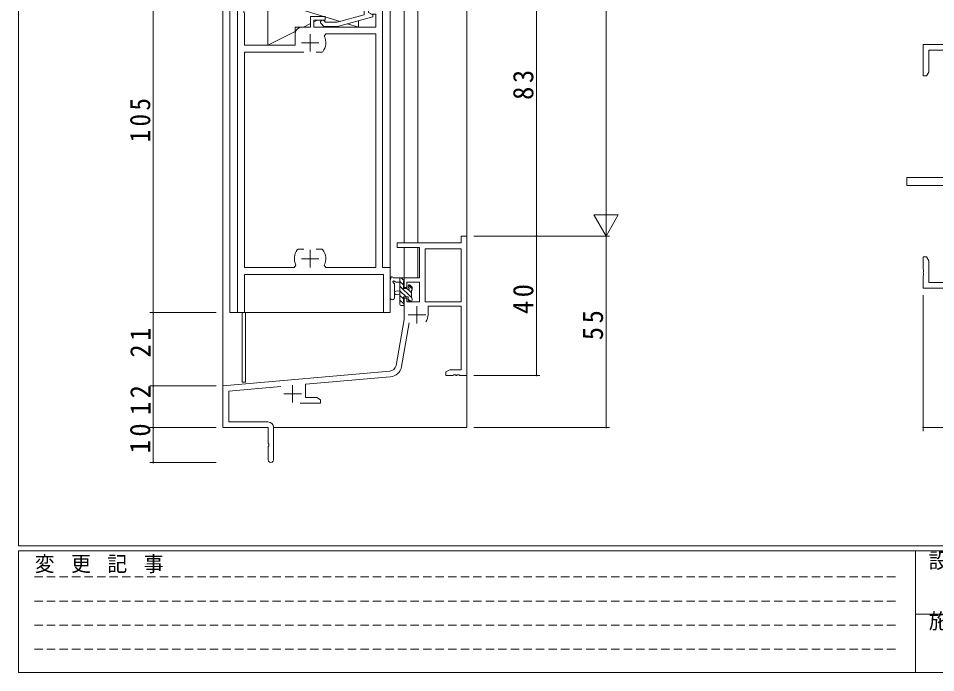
# Model space of a CAD drawing. Units: millimetres, scale not verified. Extents: x -594 to 199, y -420 to 144.
# Drawn here: x -591.2 to -327.8, y -420 to -232.1 of the extents above; entities that cross this region are included whole.
import ezdxf

# ---------------------------------------------------------------- set-up
doc = ezdxf.new("R2010")
doc.units = ezdxf.units.MM
doc.header["$LTSCALE"] = 2
doc.linetypes.add('DASHED1', pattern=[1.8, 1.2, -0.6])
for name, color, linetype, lineweight in [('0-1_YKK_ZWAK', 7, 'Continuous', 9), ('0-3_YKK_12', 2, 'Continuous', 9), ('0-4_YKK_D', 6, 'Continuous', 9), ('0-6_YKK_13', 4, 'Continuous', 9), ('0-7_YKK_11', 7, 'Continuous', 9)]:
    doc.layers.add(name, color=color, linetype=linetype, lineweight=lineweight)
doc.styles.add('ＭＳ ゴシック', font='')
doc.styles.get('ＭＳ ゴシック').set_extended_font_data('MS Gothic')

msp = doc.modelspace()

# ---------------------------------------------------------------- linework, layer by layer
at = {"layer": '0-1_YKK_ZWAK'}
for p, q in [((-591.2, -383.6), (-591.2, 141.4)), ((178.8, -383.6), (-591.2, -383.6)), ((-591.2, -420), (-591.2, -385)), ((141, -385), (-591.2, -385)), ((-333.6, -385), (-333.6, -420)), ((-333.6, -403.199), (-204.8, -403.199)), ((-591.2, -420), (141, -420))]:
    msp.add_line(p, q, dxfattribs=at)
at = {"layer": '0-1_YKK_ZWAK', "linetype": 'DASHED1'}
for p, q in [((-586.601, -392.512), (-338.409, -392.512)), ((-586.601, -399.441), (-338.409, -399.441)), ((-586.601, -406.37), (-338.409, -406.37)), ((-586.601, -413.298), (-338.409, -413.298))]:
    msp.add_line(p, q, dxfattribs=at)
at = {"layer": '0-3_YKK_12'}
for p, q in [((-532.443, 114.356), (-532.443, -349.644)), ((-462.443, 114.356), (-462.443, -349.644)), ((-530.443, 78.356), (-530.443, -316.644)), ((-484.443, 78.356), (-484.443, -316.644)), ((-480.443, 69.356), (-480.443, -296.644)), ((-476.543, 69.356), (-476.543, -296.644)), ((-480.443, -297.944), (-480.443, -306.644)), ((-476.543, -297.944), (-476.543, -306.644)), ((-476.543, -306.644), (-480.443, -306.644)), ((-530.443, -316.644), (-484.443, -316.644)), ((-526.943, -316.644), (-526.943, -336.644)), ((-525.943, -316.644), (-525.943, -336.644)), ((-525.943, -336.644), (-526.943, -336.644)), ((-519.743, -349.644), (-532.443, -349.644)), ((-462.443, -349.644), (-517.943, -349.644))]:
    msp.add_line(p, q, dxfattribs=at)
at = {"layer": '0-4_YKK_D'}
for p, q in [((-422.443, 77.356), (-422.443, -287.644)), ((-552.443, -211.644), (-552.443, -316.644)), ((-442.443, -211.644), (-442.443, -294.644)), ((-422.443, -294.644), (-422.443, -282.52)), ((-422.443, -294.644), (-425.943, -288.582)), ((-418.943, -288.582), (-425.943, -288.582)), ((-422.443, -294.644), (-418.943, -288.582)), ((-460.443, -294.644), (-421.443, -294.644)), ((-460.443, -294.644), (-441.443, -294.644)), ((-460.443, -294.644), (-441.443, -294.644)), ((-460.443, -294.644), (-421.443, -294.644)), ((-442.443, -294.644), (-442.443, -334.644)), ((-422.443, -294.644), (-422.443, -349.644)), ((-331.443, -311.644), (-331.443, -350.644)), ((-534.443, -316.644), (-553.443, -316.644)), ((-534.443, -316.644), (-553.443, -316.644)), ((-552.443, -316.644), (-552.443, -337.644)), ((-460.443, -334.644), (-441.443, -334.644)), ((-534.443, -337.644), (-553.443, -337.644)), ((-534.443, -337.644), (-553.443, -337.644)), ((-552.443, -337.644), (-552.443, -349.644)), ((-534.443, -349.644), (-553.443, -349.644)), ((-534.443, -349.644), (-553.443, -349.644)), ((-552.443, -349.644), (-552.443, -359.644)), ((-460.443, -349.644), (-421.443, -349.644)), ((-306.443, -349.644), (-331.443, -349.644)), ((-534.443, -359.644), (-553.443, -359.644))]:
    msp.add_line(p, q, dxfattribs=at)
for centre, start, end in [((-442.443, -294.644), 90, 270), ((-442.443, -294.644), 90, 270), ((-442.443, -294.644), 270, 90), ((-442.443, -294.644), 270, 90), ((-552.443, -316.644), 90, 270), ((-552.443, -316.644), 90, 270), ((-552.443, -316.644), 270, 90), ((-552.443, -316.644), 270, 90), ((-442.443, -334.644), 90, 270), ((-442.443, -334.644), 270, 90), ((-552.443, -337.644), 90, 270), ((-552.443, -337.644), 90, 270), ((-552.443, -337.644), 270, 90), ((-552.443, -337.644), 270, 90), ((-552.443, -349.644), 90, 270), ((-552.443, -349.644), 90, 270), ((-552.443, -349.644), 270, 90), ((-552.443, -349.644), 270, 90), ((-422.443, -349.644), 90, 270), ((-422.443, -349.644), 270, 90), ((-331.443, -349.644), 0, 180), ((-331.443, -349.644), 180, 0), ((-552.443, -359.644), 90, 270), ((-552.443, -359.644), 270, 90)]:
    msp.add_arc(centre, 0.106, start, end, dxfattribs=at)
at = {"layer": '0-6_YKK_13'}
for p, q in [((-498.843, -233.013), (-519.543, -226.644)), ((-509.3, -234.644), (-507.343, -233.65)), ((-506.343, -233.143), (-505.361, -232.644)), ((-493.543, -234.644), (-496.684, -233.677)), ((-519.543, -239.844), (-511.743, -235.884)), ((-311.373, -277.844), (-336.073, -277.844)), ((-484.443, -312.372), (-484.443, -307.21)), ((-480.743, -306.644), (-483.423, -306.644)), ((-482.823, -307.844), (-481.643, -307.844)), ((-481.643, -306.644), (-481.643, -314.244)), ((-480.643, -308.66), (-481.643, -307.66)), ((-480.443, -307.513), (-481.312, -306.644)), ((-480.643, -309.744), (-480.643, -307.744)), ((-480.443, -307.544), (-480.443, -306.944)), ((-483.243, -312.372), (-483.24, -308.411)), ((-481.643, -310.344), (-482.787, -310.446)), ((-478.343, -312.307), (-481.643, -309.007)), ((-479.853, -312.144), (-481.643, -310.355)), ((-479.704, -309.744), (-480.643, -309.744)), ((-478.343, -310.96), (-479.322, -309.981)), ((-479.243, -308.944), (-479.243, -309.283)), ((-478.143, -309.813), (-479.187, -308.769)), ((-478.23, -309.232), (-478.73, -308.732)), ((-478.343, -312.344), (-478.343, -310.244)), ((-478.143, -310.044), (-478.143, -309.444)), ((-481.643, -311.544), (-482.787, -311.442)), ((-480.643, -312.702), (-481.643, -311.702)), ((-480.443, -314.249), (-481.643, -313.049)), ((-480.643, -312.144), (-479.243, -312.144)), ((-480.643, -313.444), (-480.643, -312.144)), ((-479.243, -312.144), (-479.243, -313.044)), ((-478.653, -313.344), (-479.243, -312.755)), ((-478.943, -313.344), (-478.443, -313.344)), ((-478.147, -312.503), (-478.302, -312.348)), ((-478.143, -313.044), (-478.143, -312.544)), ((-481.343, -314.544), (-480.743, -314.544)), ((-480.443, -314.244), (-480.443, -313.644))]:
    msp.add_line(p, q, dxfattribs=at)
for points in [[(-507.643, -234.644), (-511.743, -234.644), (-511.743, -239.844), (-519.543, -239.844), (-519.543, -226.644)], [(-493.543, -232.835), (-493.543, -234.644), (-506.043, -234.644)], [(-336.073, -277.844), (-336.073, -280.144), (-311.373, -280.144)]]:
    msp.add_lwpolyline(points, dxfattribs=at)
for centre, radius, start, end in [((-484.143, -307.21), 0.3, 130.52878, 180), ((-484.533, -306.754), 0.3, 310.52878, 10.52878), ((-483.943, -306.644), 0.3, 30, 190.52878), ((-483.423, -306.344), 0.3, 210, 270), ((-483.343, -307.844), 0.3, 30, 250.81024), ((-483.54, -308.411), 0.3, 359.95976, 70.81024), ((-482.823, -307.544), 0.3, 210, 270), ((-480.743, -306.944), 0.3, 0, 90), ((-480.643, -307.544), 0.2, 270, 0), ((-482.743, -310.944), 0.5, 95.09206, 264.90793), ((-479.704, -310.044), 0.3, 33.05573, 90), ((-479.243, -309.744), 0.25, 213.05573, 56.94426), ((-478.943, -308.944), 0.3, 45, 180), ((-478.943, -309.283), 0.3, 180, 236.94426), ((-478.343, -310.044), 0.2, 270, 0), ((-478.443, -309.444), 0.3, 0, 45), ((-483.843, -312.372), 0.6, 179.95976, 359.95976), ((-478.943, -313.044), 0.3, 180, 270), ((-478.443, -313.044), 0.3, 270, 0), ((-478.343, -312.544), 0.2, 0, 90), ((-481.343, -314.244), 0.3, 180, 270), ((-480.743, -314.244), 0.3, 270, 0), ((-480.643, -313.644), 0.2, 0, 90)]:
    msp.add_arc(centre, radius, start, end, dxfattribs=at)
at = {"layer": '0-7_YKK_11'}
for p, q in [((-507.443, -236.644), (-507.443, -241.644)), ((-509.943, -239.144), (-504.943, -239.144)), ((-505.693, -241.844), (-503.996, -241.844)), ((-507.443, -298.644), (-507.443, -303.644)), ((-464.073, -313.544), (-464.073, -298.274)), ((-509.943, -301.144), (-504.943, -301.144)), ((-329.813, -308.014), (-308.073, -308.014)), ((-476.743, -314.744), (-476.743, -319.744)), ((-479.243, -317.244), (-474.243, -317.244)), ((-478.955, -319.592), (-481.159, -332.093)), ((-512.443, -337.444), (-512.443, -342.444)), ((-514.943, -339.944), (-509.943, -339.944)), ((-517.943, -349.614), (-517.943, -358.894))]:
    msp.add_line(p, q, dxfattribs=at)
for points in [[(-528.243, -212.644), (-528.243, -316.644), (-526.313, -316.644), (-526.313, -305.644), (-486.373, -305.644), (-486.373, -316.644), (-484.443, -316.644), (-484.443, -303.644), (-486.643, -303.644), (-486.643, -229.644), (-490.643, -229.644), (-490.643, -230.444), (-489.777, -230.944), (-488.573, -230.944), (-488.573, -234.644), (-506.343, -234.644), (-506.343, -232.644), (-503.143, -232.644), (-503.143, -231.644), (-507.343, -231.644), (-507.343, -234.644), (-509.743, -234.644)], [(-511.743, -236.644), (-511.743, -239.844), (-526.313, -239.844), (-526.313, -230.602), (-526.433, -230.419), (-526.433, -229.869), (-526.313, -229.686), (-526.313, -229.602), (-526.433, -229.419), (-526.433, -228.869), (-526.313, -228.686), (-526.313, -223.844), (-523.643, -223.844), (-523.643, -221.644), (-524.643, -221.644), (-524.643, -222.844), (-526.313, -222.844), (-526.313, -214.344), (-524.643, -214.344), (-524.643, -217.644), (-523.643, -217.644), (-523.643, -211.644), (-527.243, -211.644)], [(-504.267, -233.668), (-503.491, -234.444), (-499.546, -234.444), (-489.443, -231.737), (-489.443, -231.137), (-490.643, -230.444), (-490.643, -229.144), (-488.843, -229.144), (-488.643, -229.344), (-488.343, -229.644), (-486.643, -229.644)], [(-491.943, -229.344), (-491.943, -231.164), (-499.704, -233.244), (-502.994, -233.244), (-503.418, -232.82)], [(-503.346, -237.281), (-502.891, -236.574), (-488.573, -236.574), (-488.573, -303.714), (-502.891, -303.714), (-503.346, -303.007)], [(-308.073, -241.274), (-329.813, -241.274), (-329.813, -247.553), (-330.443, -248.644), (-331.443, -248.644), (-331.443, -239.644), (-306.443, -239.644)], [(-511.539, -303.007), (-511.994, -303.714), (-526.313, -303.714), (-526.313, -241.844), (-509.193, -241.844)], [(-505.693, -241.844), (-503.996, -241.844), (-503.75, -241.716)], [(-482.764, -331.81), (-480.443, -318.644), (-480.443, -312.444), (-479.643, -312.444), (-479.643, -313.544), (-476.043, -313.544), (-476.043, -307.844), (-479.643, -307.844), (-479.643, -309.444), (-480.443, -309.444), (-480.443, -306.644), (-476.043, -306.644), (-476.043, -297.944), (-482.443, -297.944), (-482.443, -296.644), (-464.073, -296.644), (-464.073, -294.644), (-462.443, -294.644), (-462.443, -334.644), (-464.484, -334.644), (-464.668, -334.524), (-465.218, -334.524), (-465.401, -334.644), (-465.484, -334.644), (-465.668, -334.524), (-466.218, -334.524), (-466.401, -334.644), (-468.443, -334.644), (-468.443, -333.644), (-467.351, -333.014), (-464.073, -333.014), (-464.073, -314.744), (-473.543, -314.744), (-473.543, -317.244)], [(-509.193, -298.444), (-510.889, -298.444), (-511.136, -298.573)], [(-503.75, -298.573), (-503.996, -298.444), (-505.693, -298.444)], [(-306.443, -309.644), (-331.443, -309.644), (-331.443, -306.102), (-331.323, -305.919), (-331.323, -305.369), (-331.443, -305.186), (-331.443, -305.102), (-331.323, -304.919), (-331.323, -304.369), (-331.443, -304.186), (-331.443, -300.644), (-330.443, -300.644), (-329.813, -301.735), (-329.813, -308.014)], [(-519.443, -358.894), (-519.443, -355.102), (-519.323, -354.919), (-519.323, -354.369), (-519.443, -354.186), (-519.443, -349.644), (-532.443, -349.644), (-532.443, -337.644), (-484.559, -333.455)], [(-484.417, -335.079), (-508.743, -337.207), (-508.743, -341.014), (-505.534, -341.014), (-504.443, -341.644), (-504.443, -342.644), (-510.293, -342.644)], [(-515.812, -337.825), (-530.813, -339.138), (-530.813, -348.014), (-519.543, -348.014)]]:
    msp.add_lwpolyline(points, dxfattribs=at)
msp.add_lwpolyline([(-464.073, -313.544), (-464.073, -298.274), (-474.413, -298.274), (-474.413, -313.544)], close=True, dxfattribs=at)
for centre, radius, start, end in [((-503.843, -233.244), 0.6, 44.99998, 225), ((-509.743, -236.644), 2, 90, 179.99998), ((-507.443, -239.144), 4.5, 325.15007, 24.45636), ((-507.443, -301.144), 4.5, 145.15007, 204.45636), ((-507.443, -301.144), 4.5, 335.54362, 34.84991), ((-476.743, -317.244), 3.2, 321.63347, 359.99998), ((-484.734, -331.462), 2, 274.99998, 350), ((-484.734, -331.462), 3.63, 275, 350), ((-519.543, -349.614), 1.6, 0, 89.99998), ((-518.693, -358.894), 0.75, 179.99998, 0)]:
    msp.add_arc(centre, radius, start, end, dxfattribs=at)

# ---------------------------------------------------------------- texts
at = {"layer": '0-1_YKK_ZWAK', "char_height": 4.399, "attachment_point": 7, "style": 'ＭＳ ゴシック'}
for s, insert in [('\\T1.22;\\W0.95;変\\~更\\~記\\~事', (-586.486, -391.447)), ('\\T1.17;設計監理', (-329.831, -390.533)), ('\\T1.17;施\u3000\u3000工', (-329.831, -407.854))]:
    msp.add_mtext(s, dxfattribs=dict(at, insert=insert))
at = {"layer": '0-4_YKK_D', "color": 7, "char_height": 5.865, "attachment_point": 7, "rotation": 90, "style": 'ＭＳ ゴシック'}
for s, insert in [('\\T1.27;\\W0.95;83', (-443.243, -255.544)), ('\\T1.27;\\W0.9;105', (-553.243, -267.744)), ('\\T1.27;\\W0.95;40', (-443.243, -317.044)), ('\\T1.27;\\W0.95;55', (-423.243, -324.544)), ('\\T1.27;\\W0.95;21', (-553.243, -329.544)), ('\\T1.27;\\W0.95;12', (-553.243, -346.044)), ('\\T1.27;\\W0.95;10', (-553.243, -357.044))]:
    msp.add_mtext(s, dxfattribs=dict(at, insert=insert))

doc.saveas('drawing.dxf')
